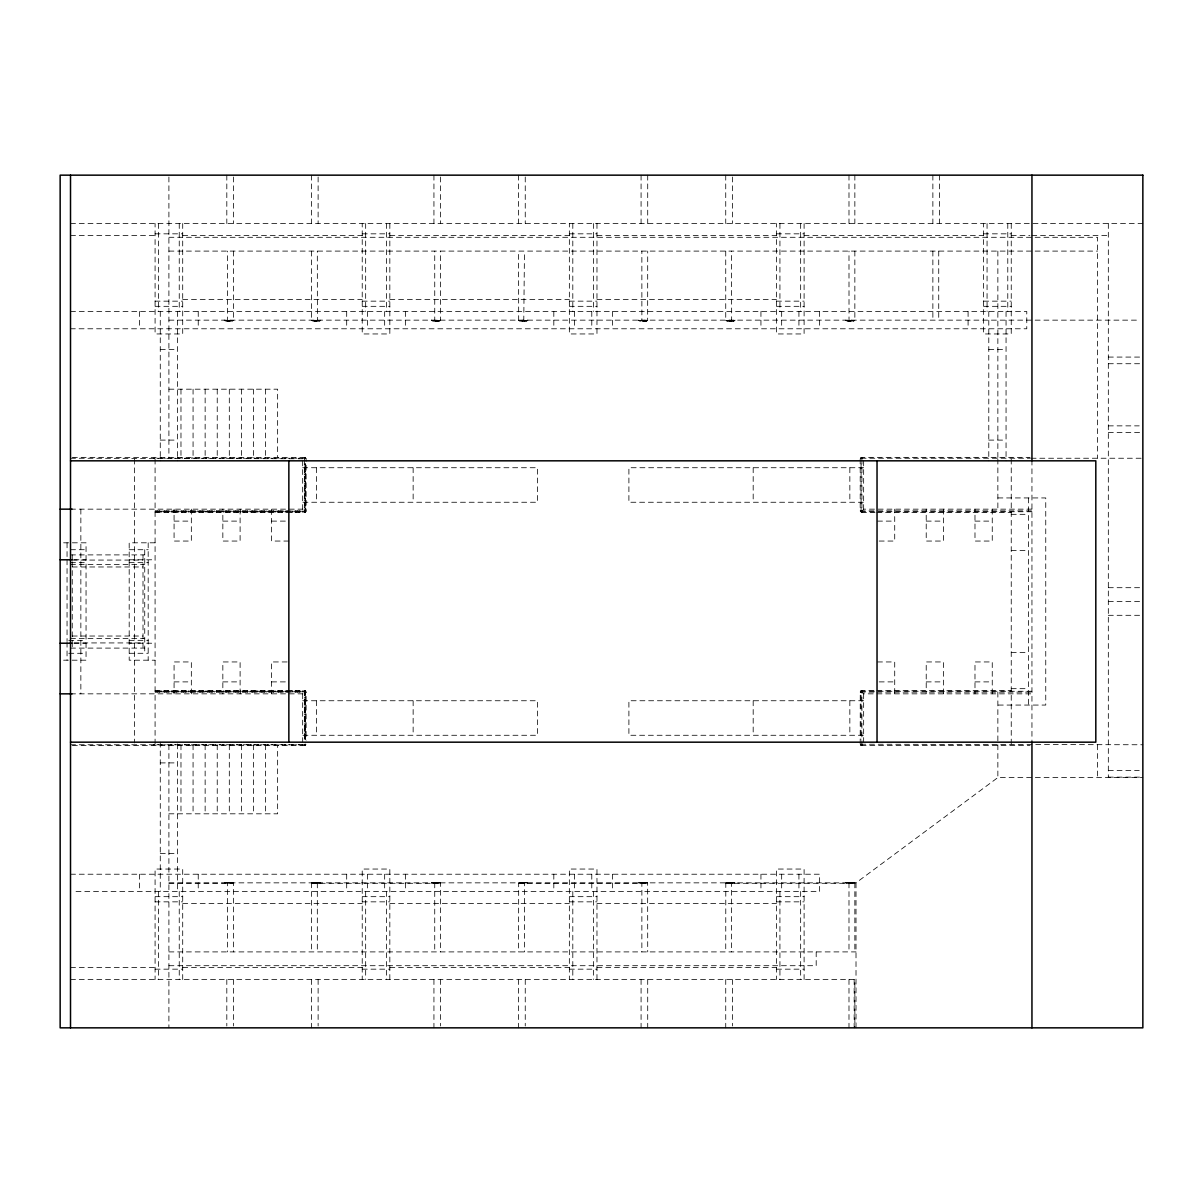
<?xml version="1.0" encoding="UTF-8"?>
<svg xmlns="http://www.w3.org/2000/svg" width="1203" height="1203" viewBox="0 0 1203 1203"><rect width="100%" height="100%" fill="white"/><g stroke="black" fill="none" stroke-linecap="round" stroke-linejoin="round"><path stroke-width="0.75" stroke-dasharray="5 3.75" d="M305.261 510.884L304.389 511.741M305.607 510.884L304.389 512.102M155.082 512.598L304.84 512.553L306.118 510.884L306.118 459.095M860.205 743.905L860.265 691.68L861.919 690.402L874.987 690.402M860.431 692.116L861.919 690.447L861.919 743.905M860.701 692.116L861.919 690.898M861.062 692.116L861.919 691.259M304.509 458.659L304.84 457.426L306.058 458.644M155.082 690.402L304.84 690.447L304.389 692.116L306.118 692.116L306.118 740.206M860.265 510.884L861.483 512.553L861.919 510.884L860.205 510.884L860.205 459.095M305.577 744.221L304.389 745.123M305.833 744.296L304.78 745.349M72.375 745.634L304.389 745.634L306.058 744.356M860.265 458.644L861.919 457.366L1030.084 457.366M860.476 458.704L861.919 457.606M860.746 458.779L861.919 457.877M304.615 458.704L305.261 457.606M305.261 690.627L304.389 692.116L305.893 691.259L304.84 690.447M860.265 744.356L861.062 745.394L861.709 744.296M304.705 458.779L305.607 457.877M70.511 693.845L302.675 693.845L305.607 690.898M1031.948 509.155L863.649 509.155L861.092 512.328L861.919 510.884L860.31 511.305M860.701 745.123L861.604 744.221M168.901 882.852L856.01 882.852L997.858 777.559L1142.85 777.559M228.044 320.569L227.006 321.006L231.277 320.569M227.608 321.006L229.788 321.006L227.908 321.006M228.946 320.569L227.547 320.569L227.593 251.096M227.322 320.569L229.547 320.569M229.111 321.006L229.984 320.148M230.014 321.006L231.051 320.569M231.653 320.569L228.51 321.006M231.517 321.006L232.555 320.569L229.953 320.569M232.119 321.006L233.156 320.569L231.818 321.006M314.224 321.006L315.276 320.569L313.036 320.569L314.013 321.006M313.637 320.569L315.878 320.569L314.524 321.006M316.78 320.569L315.727 321.006L318.885 320.569L317.532 321.006M315.667 320.569L317.381 320.569L317.321 251.096M317.231 321.006L318.284 320.569L316.329 321.006M319.787 320.569L318.735 321.006L320.013 320.569M320.389 320.569L319.336 321.006L320.615 320.569M435.486 320.569L434.433 321.006L435.712 320.569M436.087 320.569L435.035 321.006L436.313 320.569M435.636 321.006L437.832 321.006L432.945 320.569L433.922 321.006M435.937 321.006L437.125 320.148M436.539 321.006L437.591 320.569L435.275 320.569L436.629 321.006M438.118 320.569L435.877 320.569L437.892 320.569M438.493 320.569L437.441 321.006L438.719 320.569M439.095 320.569L438.042 321.006L439.321 320.569M439.396 320.569L438.644 321.006L439.922 320.569M438.945 321.006L439.997 320.569M440.298 320.569L431.441 320.569M522.102 320.569L519.576 320.569L520.538 321.006M522.703 320.569L521.666 321.006L524.734 320.569M522.568 321.006L523.606 320.569M523.17 321.006L524.207 320.569M523.771 321.006L524.463 251.096M525.109 320.569L524.072 321.006L525.335 320.569M525.711 320.569L524.673 321.006L526.538 320.569M525.576 321.006L526.613 320.569M526.177 321.006L527.215 320.569M527.515 320.569L518.673 320.569L518.598 251.096M305.893 458.238L304.389 458.238M642.011 320.569L640.071 320.569M644.417 320.569L643.364 321.006L644.643 320.569M645.019 320.569L643.966 321.006L645.846 320.569L641.274 320.569M645.47 321.006L646.522 320.569M647.425 320.569L646.372 321.006L647.65 320.569L647.71 251.096M727.003 320.569L729.544 320.569M728.883 321.006L727.83 320.569L730.146 320.569M731.95 320.569L728.507 320.569M729.995 321.006L731.048 320.569L729.033 320.569M730.597 321.006L731.65 320.569L731.589 251.096M730.311 320.569L732.552 320.569M731.89 321.006L730.838 320.569L733.153 320.569L731.499 321.006M734.056 320.569L733.003 321.006L734.281 320.569M734.657 320.569L733.604 321.006L734.883 320.569M849.438 320.569L848.401 321.006L850.897 321.006M849.243 320.569L850.942 320.569L848.115 320.569L849.739 320.569M849.303 321.006L850.341 320.569M851.844 320.569L850.807 321.006L852.07 320.569M852.461 320.569L849.002 321.006M852.762 320.569L850.822 320.569L852.686 320.569M852.31 321.006L853.363 320.569M853.965 320.569L852.912 321.006L854.19 320.569M854.265 320.569L853.513 321.006L854.792 320.569M854.566 320.569L845.935 320.569M224.525 882.852L225.578 882.431L224.299 882.852M225.442 882.852L226.48 882.431M229.412 882.431L230.45 882.852L226.044 882.852L227.984 882.431L226.946 882.852M229.487 882.431L227.608 882.431M228.946 882.852L227.908 882.431L231.051 882.852L229.713 882.431M227.322 882.852L230.39 882.431L229.126 882.852M231.352 882.852L229.111 882.431M312.81 882.431L311.757 882.852L313.712 882.431L312.66 882.852M313.261 882.852L317.021 882.431M314.163 882.852L317.622 882.431L314.539 882.852M316.269 882.852L317.983 882.852M431.666 882.852L440.298 882.852M431.967 882.852L433.02 882.431L431.742 882.852M433.922 882.431L432.869 882.852L435.11 882.852M434.524 882.431L433.471 882.852L435.125 882.431M434.133 882.431L436.027 882.431M437.516 882.852L434.433 882.431L438.118 882.852M435.877 882.852L437.892 882.852M435.937 882.431L437.832 882.431L434.448 882.852L437.531 882.431L435.035 882.431L435.787 882.852M526.779 882.431L518.899 882.852L520.237 882.431M520.538 882.431L519.501 882.852L520.839 882.431M521.14 882.431L520.102 882.852L523.846 882.431M520.704 882.852L522.944 882.431M521.004 882.852L523.23 882.852M521.606 882.852L522.643 882.431L521.38 882.852M522.508 882.852L524.508 882.852L524.463 951.904M524.147 882.431L522.568 882.431L526.012 882.852L523.771 882.431M524.012 882.852L525.049 882.431M860.431 744.762L861.919 744.762M638.793 882.852L639.846 882.431M640.447 882.431L639.394 882.852L645.846 882.852L643.68 882.852M640.297 882.852L642.312 882.852M640.898 882.852L645.319 882.852M641.8 882.852L643.816 882.852L641.274 882.852M642.402 882.852L644.417 882.852L643.064 882.431M643.906 882.852L644.958 882.431M726.026 882.852L727.078 882.431M726.928 882.852L727.98 882.431L726.101 882.852M727.529 882.852L730.988 882.431L727.905 882.852M728.432 882.852L729.484 882.431M729.033 882.852L731.048 882.852L728.507 882.852M729.635 882.852L730.386 882.431L729.198 883.288M729.093 882.431L732.777 882.852M845.935 882.852L854.792 882.852M846.235 882.852L847.273 882.431L846.01 882.852M846.837 882.852L847.874 882.431L846.611 882.852M848.777 882.431L847.739 882.852L852.686 882.852M848.341 882.852L849.378 882.431M848.942 882.852L850.867 882.852M849.243 882.852L850.28 882.431L848.401 882.431L850.897 882.431L848.701 882.431M850.446 882.852L853.288 882.852M851.799 882.431L850.747 882.852L852.1 882.431M227.307 321.006L228.57 320.569M233.457 251.096L233.457 320.569L224.299 320.569M315.126 321.006L316.404 320.569M318.133 321.006L319.412 320.569M435.11 320.569L433.772 320.569M439.245 321.006L440.524 320.569L440.584 251.096M522.328 320.569L520.403 320.569M525.876 321.006L527.14 320.569M526.478 321.006L527.741 320.569M642.161 321.006L643.44 320.569M645.169 321.006L646.447 320.569M645.77 321.006L647.049 320.569M728.492 321.006L730.988 321.006L729.935 320.569M729.093 321.006L730.371 320.569M730.296 321.006L731.574 320.569M730.898 321.006L732.176 320.569M732.401 321.006L733.68 320.569M850.205 321.006L851.468 320.569M853.589 320.569L851.047 320.569M224.901 882.852L226.179 882.431M225.517 882.852L226.781 882.431M229.788 882.431L227.307 882.431M229.728 882.852L230.69 882.431M313.036 882.852L316.178 882.852M316.945 882.852L317.923 882.431L316.028 882.431M431.441 882.852L432.418 882.431M432.343 882.852L433.621 882.431M435.05 882.852L436.328 882.431M519.636 882.431L518.673 882.852L518.598 951.904M520.779 882.852L523.004 882.852M523.245 882.431L522.072 883.288M638.567 882.852L646.673 882.431M638.868 882.852L640.146 882.431M640.673 882.852L642.913 882.852M643.154 882.431L641.876 882.852L641.861 951.904M727.304 882.852L729.544 882.852M730.311 882.852L732.552 882.852M730.913 882.852L733.379 882.852L732.401 882.431M845.709 882.852L846.671 882.431M847.213 882.852L848.476 882.431M848.416 882.852L850.641 882.852M861.919 458.238L860.431 458.238M304.389 744.762L305.893 744.762M304.389 745.574L304.509 744.341M70.511 223.487L1142.85 223.487M155.082 233.833L182.706 233.833M362.223 233.833L389.832 233.833M569.35 233.833L596.974 233.833M776.491 233.833L804.1 233.833M983.618 233.833L1011.242 233.833M70.511 235.562L155.082 235.562M182.706 235.562L362.223 235.562M389.832 235.562L569.35 235.562M596.974 235.562L776.491 235.562M804.1 235.562L983.618 235.562M1011.242 235.562L1029.903 235.562M1031.768 235.562L1108.324 235.562M168.901 237.292L1097.542 237.292L1097.542 458.238M168.901 251.096L1097.542 251.096M182.706 299.427L362.223 299.427M389.832 299.427L569.35 299.427M596.974 299.427L776.491 299.427M155.082 301.156L182.706 301.156M362.223 301.156L389.832 301.156M569.35 301.156L596.974 301.156M776.491 301.156L804.1 301.156M983.618 301.156L1011.242 301.156M155.082 306.329L182.706 306.329M362.223 306.329L389.832 306.329M569.35 306.329L596.974 306.329M776.491 306.329L804.1 306.329M983.618 306.329L1011.242 306.329M70.511 311.517L1026.776 311.517L1026.776 328.78L70.511 328.78M168.901 320.148L1139.136 320.148M233.457 320.569L224.134 320.148M311.472 251.096L311.472 320.569L320.795 320.148M440.584 320.569L431.26 320.148M518.598 320.569L527.922 320.148M647.71 320.569L638.402 320.148M725.74 251.096L725.74 320.569L735.063 320.148M311.532 320.569L319.637 321.006M646.673 321.006L638.567 320.569M733.905 321.006L726.026 320.569M160.27 349.487L177.533 349.487M988.791 349.487L1006.054 349.487M1108.324 357.08L1142.85 357.08M1108.324 363.727L1142.85 363.727M168.901 389.186L277.637 389.186L277.637 458.238M1108.324 425.862L1139.211 425.862M1108.324 432.509L1142.85 432.509M160.27 440.103L177.533 440.103M988.791 440.103L1006.054 440.103M72.375 457.366L304.84 457.426M160.27 457.802L161.984 458.238M177.533 457.802L179.247 458.238M180.976 457.802L182.706 458.238M193.066 457.802L191.337 458.238M205.142 457.802L206.871 458.238M217.232 457.802L215.502 458.238M229.307 457.802L231.036 458.238M241.397 457.802L239.668 458.238M253.472 457.802L255.201 458.238M265.562 457.802L263.833 458.238M277.637 457.802L279.367 458.238M70.511 458.238L305.577 458.779M861.062 458.238L1030.219 458.238M1031.091 458.238L1142.85 458.238M305.261 463.411L305.261 465.14M304.389 464.268L305.682 464.268M304.389 465.997L305.261 465.997M305.261 466.869L305.261 468.584M302.675 467.726L537.425 467.726L537.425 502.252L302.675 502.252M863.649 467.726L628.898 467.726L628.898 502.252L863.649 502.252M304.389 469.456L305.261 469.456M305.261 470.313L305.261 472.042M304.389 471.185L305.682 471.185M304.389 472.899L305.261 472.899M305.261 473.771L305.261 475.501M304.389 474.629L305.682 474.629M304.389 476.358L305.261 476.358M305.261 477.215L305.261 478.944M304.389 478.087L305.682 478.087M304.389 479.817L305.261 479.817M305.261 480.674L305.261 482.403M304.389 481.531L305.682 481.531M304.389 483.26L305.261 483.26M305.261 484.117L305.261 485.847M304.389 484.989L305.682 484.989M304.389 486.719L305.261 486.719M305.261 487.576L305.261 489.305M304.389 488.433L305.682 488.433M304.389 490.162L305.261 490.162M305.261 491.035L305.261 492.749M304.389 491.892L305.682 491.892M304.389 493.621L305.261 493.621M305.261 494.478L305.261 496.207M304.389 495.35L305.682 495.35M304.389 497.065L305.261 497.065M305.261 497.937L305.261 499.666M997.858 497.937L1045.753 497.937L1045.753 705.063L997.858 705.063M304.389 498.794L305.682 498.794M304.389 500.523L305.261 500.523M305.261 501.38L305.261 503.11M304.389 503.982L305.261 503.982M305.261 504.839L305.261 506.568M304.389 505.696L305.682 505.696M304.389 507.425L305.261 507.425M305.261 508.298L305.261 510.012M70.511 509.155L302.675 509.155L305.607 512.102M304.389 509.155L305.682 509.155M155.082 510.884L306.118 510.884M860.205 510.884L1031.948 510.884M155.082 511.741L305.261 511.741L305.261 462.553M1031.948 511.741L861.062 511.741L860.701 510.884M174.074 512.177L175.803 511.741M191.337 512.177L193.066 511.741M291.442 512.177L293.171 511.741M861.483 512.553L874.987 512.598M876.852 512.598L1011.242 512.598M1011.242 514.328L1028.49 514.328M174.074 521.11L191.337 521.11M222.841 521.11L240.104 521.11M271.592 521.11L287.126 521.11M877.468 521.11L894.716 521.11M926.22 521.11L943.483 521.11M974.986 521.11L992.249 521.11M288.855 541.049L271.592 541.049L271.592 509.155M879.182 541.049L894.716 541.049L894.716 509.155M63.609 542.809L86.045 542.809L86.045 660.191L63.609 660.191M155.082 542.809L129.187 542.809L129.187 660.191L155.082 660.191M70.511 549.711L86.045 549.711M129.187 549.711L148.18 549.711M1011.242 550.583L1028.49 550.583M70.511 554.899L144.736 554.899M73.954 559.786L86.045 559.786M129.187 559.786L155.082 559.786M72.24 560.072L143.007 560.072M70.511 562.658L86.045 562.658M129.187 562.658L148.18 562.658M70.511 564.387L144.736 564.387M72.24 566.974L143.007 566.974M1108.324 587.696L1142.85 587.696M1108.324 601.5L1142.85 601.5M1108.324 615.304L1142.85 615.304M72.24 636.026L143.007 636.026M70.511 638.613L144.736 638.613M68.782 640.342L86.045 640.342M129.187 640.342L148.18 640.342M74.09 642.928L143.007 642.928M73.954 643.214L86.045 643.214M129.187 643.214L155.082 643.214M70.511 648.101L144.736 648.101M1011.242 652.417L1028.49 652.417M68.782 653.289L86.045 653.289M129.187 653.289L148.18 653.289M287.126 661.951L271.592 661.951L271.592 693.845M877.468 661.951L894.716 661.951L894.716 693.845M174.074 681.89L191.337 681.89M222.841 681.89L240.104 681.89M271.592 681.89L288.855 681.89M879.182 681.89L894.716 681.89M926.22 681.89L943.483 681.89M974.986 681.89L992.249 681.89M1011.242 688.672L1028.49 688.672M876.852 690.402L1011.242 690.402M174.074 690.823L175.803 691.259M191.337 690.823L193.066 691.259M291.442 690.823L293.171 691.259M155.082 691.259L305.261 691.259L305.607 692.116M1031.948 691.259L861.062 691.259L861.062 739.228M155.082 692.116L306.118 692.116M860.205 692.116L874.987 692.116M876.822 692.116L1031.948 692.116M305.261 692.988L305.261 694.702M304.389 693.845L305.682 693.845M860.701 690.898L863.649 693.845L1031.948 693.845M304.389 695.575L305.261 695.575M305.261 696.432L305.261 698.161M304.389 697.304L305.682 697.304M304.389 699.018L305.261 699.018M305.261 699.89L305.261 701.62M302.675 700.747L537.425 700.747L537.425 735.274L302.675 735.274M863.649 700.747L628.898 700.747L628.898 735.274L863.649 735.274M304.389 702.477L305.261 702.477M305.261 703.334L305.261 705.063M304.389 704.206L305.682 704.206M304.389 705.935L305.261 705.935M305.261 706.793L305.261 708.522M304.389 707.65L305.682 707.65M304.389 709.379L305.261 709.379M305.261 710.251L305.261 711.965M304.389 711.108L305.682 711.108M304.389 712.838L305.261 712.838M305.261 713.695L305.261 715.424M304.389 714.567L305.682 714.567M304.389 716.281L305.261 716.281M305.261 717.153L305.261 718.883M304.389 718.011L305.682 718.011M304.389 719.74L305.261 719.74M305.261 720.597L305.261 722.326M304.389 721.469L305.682 721.469M304.389 723.183L305.261 723.183M305.261 724.056L305.261 725.785M304.389 724.913L305.682 724.913M304.389 726.642L305.261 726.642M305.261 727.499L305.261 729.229M304.389 728.371L305.682 728.371M304.389 730.101L305.261 730.101M305.261 730.958L305.261 732.687M304.389 731.815L305.682 731.815M304.389 733.544L305.261 733.544M305.261 734.416L305.261 736.131M304.389 737.003L305.261 737.003M305.261 737.86L305.261 739.589M304.389 738.732L305.682 738.732M70.511 744.762L305.261 744.762M860.746 744.221L1142.85 744.762M160.27 745.198L161.984 744.762M177.533 745.198L179.247 744.762M180.976 745.198L182.706 744.762M193.066 745.198L191.337 744.762M205.142 745.198L206.871 744.762M217.232 745.198L215.502 744.762M229.307 745.198L231.036 744.762M241.397 745.198L239.668 744.762M253.472 745.198L255.201 744.762M265.562 745.198L263.833 744.762M277.637 745.198L279.367 744.762M861.062 745.394L1030.084 745.634M160.27 762.897L177.533 762.897M1108.324 770.491L1139.211 770.491M1108.324 777.138L1142.85 777.138M168.901 813.814L277.637 813.814L277.637 744.762M160.27 853.513L177.533 853.513M70.511 874.22L819.634 874.22L819.634 891.483L72.375 891.483M225.277 882.431L233.156 882.852M734.883 882.852L725.8 882.852L725.74 951.904M168.901 883.288L233.457 883.288M311.472 883.288L440.584 883.288M518.598 883.288L647.71 883.288M725.74 883.288L854.852 883.288M155.082 896.671L182.706 896.671M362.223 896.671L389.832 896.671M569.35 896.671L596.974 896.671M776.491 896.671L804.1 896.671M155.082 901.844L182.706 901.844M362.223 901.844L389.832 901.844M569.35 901.844L596.974 901.844M776.491 901.844L804.1 901.844M182.706 903.573L362.223 903.573M389.832 903.573L569.35 903.573M596.974 903.573L776.491 903.573M168.901 951.904L856.01 951.904M168.901 965.708L816.19 965.708L816.19 951.904M70.511 967.438L155.082 967.438M182.706 967.438L362.223 967.438M389.832 967.438L569.35 967.438M596.974 967.438L776.491 967.438M155.082 969.167L182.706 969.167M362.223 969.167L389.832 969.167M569.35 969.167L596.974 969.167M776.491 969.167L804.1 969.167M70.511 979.513L854.852 979.513L854.852 1027.843M861.919 511.741L861.062 510.884M861.919 512.102L861.062 511.741L861.062 463.772M304.389 457.606L305.833 458.704M304.389 457.877L305.261 458.238M861.919 745.123L861.062 744.762M861.919 745.574L861.814 744.341L861.919 745.634M304.389 690.898L305.261 691.259L305.261 742.928M304.389 691.259L305.261 692.116M306.058 511.32L304.389 510.884L304.84 512.553M860.265 691.68L861.919 692.116L861.483 690.447M304.78 690.672L305.893 692.116M850.28 321.006L849.017 320.569L848.987 251.096M847.514 320.569L848.777 321.006M846.912 320.569L848.175 321.006L847.138 320.569M845.709 320.569L847.574 321.006L846.536 320.569M727.68 321.006L726.401 320.569L727.379 321.006M725.8 320.569L727.078 321.006M643.079 320.569L644.357 321.006L643.304 320.569M640.673 320.569L642.913 320.569L640.297 320.569M638.868 320.569L640.748 321.006L639.695 320.569M523.786 320.569L525.049 321.006L522.072 320.148M521.982 320.569L523.245 321.006M521.38 320.569L522.643 321.006M520.779 320.569L522.042 321.006L521.004 320.569M520.237 321.006L518.974 320.569L519.937 321.006M436.027 321.006L434.749 320.569L434.734 251.096M434.148 320.569L435.426 321.006L434.373 320.569M433.621 321.006L432.343 320.569L433.321 321.006M431.742 320.569L433.02 321.006M315.442 320.569L316.72 321.006M314.239 320.569L315.517 321.006L314.464 320.569M312.434 320.569L313.712 321.006M229.126 320.569L230.39 321.006L229.352 320.569M226.72 320.569L227.984 321.006L226.946 320.569M225.818 320.569L227.382 321.006L226.344 320.569M225.217 320.569L226.48 321.006L225.442 320.569M853.889 882.852L852.611 882.431L853.664 882.852M733.304 882.431L734.582 882.852L733.905 882.431M732.702 882.431L733.98 882.852L733.003 882.431M732.176 882.852L730.898 882.431L731.95 882.852M730.296 882.431L731.574 882.852L731.589 951.904M647.049 882.852L645.77 882.431L646.823 882.852M645.169 882.431L646.447 882.852M643.665 882.431L644.943 882.852M527.741 882.852L526.478 882.431L527.515 882.852M525.876 882.431L527.14 882.852M525.275 882.431L526.538 882.852M524.433 882.852L523.17 882.431L523.906 882.852M439.245 882.431L440.524 882.852L440.584 951.904M438.644 882.431L439.922 882.852M439.321 882.852L437.441 882.431L438.493 882.852M319.336 882.431L320.615 882.852M320.013 882.852L318.735 882.431L319.487 882.852M319.412 882.852L318.133 882.431L319.186 882.852M318.81 882.852L317.532 882.431L318.584 882.852M316.93 882.431L318.209 882.852M232.781 882.852L231.517 882.431L232.555 882.852M232.179 882.852L230.916 882.431L231.953 882.852M230.314 882.431L231.577 882.852M227.006 882.431L227.968 882.852M850.145 320.569L851.198 321.006M849.544 320.569L851.378 320.148M848.641 320.569L849.679 321.006M729.334 320.569L730.386 321.006L729.198 320.148M728.432 320.569L729.484 321.006M726.928 320.569L727.98 321.006M644.958 321.006L644.252 320.148M644.658 321.006L641.8 320.569M642.703 320.569L643.755 321.006L641.876 320.569L641.861 251.096M641.199 320.569L642.252 321.006M638.793 320.569L639.846 321.006M316.569 320.569L317.021 321.006M315.066 320.569L316.118 321.006L314.93 320.148M313.562 320.569L314.615 321.006M312.058 320.569L312.509 321.006M228.45 320.569L229.487 321.006M227.848 320.569L228.886 321.006M224.826 320.569L225.277 321.006M860.431 691.259L861.919 692.116L861.062 690.627M305.893 511.741L304.389 510.884L305.261 512.373M853.814 882.431L854.265 882.852M851.709 882.431L852.762 882.852M732.853 882.852L730.597 882.431M729.394 882.431L730.447 882.852M647.425 882.852L646.372 882.431L647.65 882.852L647.71 951.904M525.576 882.431L526.613 882.852M524.072 882.431L525.109 882.852M438.945 882.431L439.997 882.852M438.343 882.431L439.396 882.852M320.389 882.852L311.532 882.852L311.472 951.904M319.036 882.431L320.088 882.852M316.479 882.852L314.93 883.288M232.856 882.852L232.119 882.431L233.382 882.852L233.457 951.904M229.547 882.852L227.547 882.852L227.593 951.904M860.701 457.877L861.604 458.779M304.705 744.221L305.607 745.123M861.062 457.606L861.709 458.704M304.615 744.296L305.261 745.394M861.483 457.426L861.814 458.659L861.919 457.366M1108.324 223.487L1108.324 777.559M1097.542 744.762L1097.542 777.559M1031.948 460.042L1031.948 742.958M1028.49 497.937L1028.49 705.063M1011.242 223.487L1011.242 333.953L983.618 333.953L983.618 223.487M1011.242 459.095L1011.242 743.905M1007.783 223.487L1007.783 311.517M1006.054 311.517L1006.054 460.824M997.858 251.096L997.858 458.238M997.858 459.095L997.858 510.884M997.858 692.116L997.858 743.905M997.858 744.762L997.858 777.559M992.249 509.155L992.249 541.049L974.986 541.049L974.986 509.155M992.249 693.845L992.249 661.951L974.986 661.951L974.986 693.845M988.791 311.517L988.791 460.824M987.061 223.487L987.061 311.517M968.084 311.517L968.084 328.78M943.483 509.155L943.483 541.049L926.22 541.049L926.22 509.155M943.483 693.845L943.483 661.951L926.22 661.951L926.22 693.845M939.513 175.157L939.513 223.487M938.731 251.096L938.731 320.148M932.866 175.157L932.866 223.487M932.866 251.096L932.866 320.148M863.649 460.824L863.649 509.155M863.649 693.845L863.649 742.176M861.919 459.095L861.919 512.598M856.01 882.852L856.01 1027.843M854.852 175.157L854.852 223.487M854.852 251.096L854.852 320.569L845.529 320.148M854.852 882.852L854.852 951.904M854.16 979.513L854.16 1027.843M849.844 467.726L849.844 502.252M849.844 700.747L849.844 735.274M848.987 175.157L848.987 223.487M848.987 882.852L848.987 951.904M848.987 979.513L848.987 1027.843M819.634 311.517L819.634 328.78M804.1 223.487L804.1 333.953L776.491 333.953L776.491 223.487M804.1 979.513L804.1 869.047L776.491 869.047L776.491 979.513M800.657 223.487L800.657 311.517M800.657 891.483L800.657 979.513M798.927 311.517L798.927 328.78M798.927 874.22L798.927 891.483M781.664 311.517L781.664 328.78M781.664 874.22L781.664 891.483M779.935 223.487L779.935 311.517M779.935 891.483L779.935 979.513M760.943 311.517L760.943 328.78M760.943 874.22L760.943 891.483M753.183 467.726L753.183 502.252M753.183 700.747L753.183 735.274M732.386 177.006L732.386 223.487M732.386 979.513L732.386 1025.994M725.74 175.157L725.74 223.487M725.74 979.513L725.74 1027.843M647.71 175.157L647.71 223.487M647.71 979.513L647.71 1027.843M641.079 175.157L641.079 223.487M641.079 979.513L641.079 1027.843M612.507 311.517L612.507 328.78M612.507 874.22L612.507 891.483M596.974 223.487L596.974 333.953L569.35 333.953L569.35 223.487M596.974 979.513L596.974 869.047L569.35 869.047L569.35 979.513M593.515 223.487L593.515 311.517M593.515 891.483L593.515 979.513M591.786 311.517L591.786 328.78M591.786 874.22L591.786 891.483M574.523 311.517L574.523 328.78M574.523 874.22L574.523 891.483M572.808 223.487L572.808 311.517M572.808 891.483L572.808 979.513M553.816 311.517L553.816 328.78M553.816 874.22L553.816 891.483M525.245 177.006L525.245 223.487M525.245 979.513L525.245 1025.994M518.598 175.157L518.598 223.487M518.598 979.513L518.598 1027.843M440.584 177.006L440.584 223.487M440.584 979.513L440.584 1025.994M434.734 882.852L434.734 951.904M433.937 175.157L433.937 223.487M433.937 979.513L433.937 1027.843M413.14 467.726L413.14 502.252M413.14 700.747L413.14 735.274M405.366 311.517L405.366 328.78M405.366 874.22L405.366 891.483M389.832 223.487L389.832 333.953L362.223 333.953L362.223 223.487M389.832 979.513L389.832 869.047L362.223 869.047L362.223 979.513M386.389 223.487L386.389 311.517M386.389 891.483L386.389 979.513M384.659 311.517L384.659 328.78M384.659 874.22L384.659 891.483M367.396 311.517L367.396 328.78M367.396 874.22L367.396 891.483M365.667 223.487L365.667 311.517M365.667 891.483L365.667 979.513M346.69 311.517L346.69 328.78M346.69 874.22L346.69 891.483M318.118 177.006L318.118 223.487M318.118 979.513L318.118 1025.994M317.321 882.852L317.321 951.904M316.479 467.726L316.479 502.252M316.479 700.747L316.479 735.274M311.472 175.157L311.472 223.487M311.472 979.513L311.472 1027.843M304.389 457.366L304.389 458.644M304.389 459.095L304.389 512.598M304.389 690.402L304.389 740.446M304.389 744.356L304.389 745.634M303.532 458.238L301.803 458.238M303.532 511.741L301.803 511.741M303.532 691.259L301.803 691.259M303.532 744.762L301.803 744.762M302.675 460.824L302.675 509.155M302.675 510.884L302.675 512.177M302.675 690.823L302.675 692.116M302.675 693.845L302.675 742.176M300.945 510.884L300.945 511.741M300.945 691.259L300.945 692.116M300.073 458.238L298.359 458.238M300.073 511.741L298.359 511.741M300.073 691.259L298.359 691.259M300.073 744.762L298.359 744.762M299.216 510.884L299.216 512.177M299.216 690.823L299.216 692.116M297.487 510.884L297.487 511.741M297.487 691.259L297.487 692.116M296.63 458.238L294.9 458.238M296.63 511.741L294.9 511.741M296.63 691.259L294.9 691.259M296.63 744.762L294.9 744.762M295.758 510.884L295.758 512.177M295.758 690.823L295.758 692.116M294.043 510.884L294.043 511.741M294.043 691.259L294.043 692.116M293.171 458.238L291.442 458.238M293.171 744.762L291.442 744.762M292.314 510.884L292.314 512.177M292.314 690.823L292.314 692.116M289.728 458.238L287.998 458.238M289.728 744.762L287.998 744.762M287.126 510.884L287.126 511.741M287.126 691.259L287.126 692.116M286.269 458.238L284.54 458.238M286.269 511.741L284.54 511.741M286.269 691.259L284.54 691.259M286.269 744.762L284.54 744.762M285.412 510.884L285.412 512.177M285.412 690.823L285.412 692.116M283.682 510.884L283.682 511.741M283.682 691.259L283.682 692.116M282.81 458.238L281.096 458.238M282.81 511.741L281.096 511.741M282.81 691.259L281.096 691.259M282.81 744.762L281.096 744.762M281.953 510.884L281.953 512.177M281.953 690.823L281.953 692.116M280.224 510.884L280.224 511.741M280.224 691.259L280.224 692.116M279.367 511.741L277.637 511.741M279.367 691.259L277.637 691.259M278.51 510.884L278.51 512.177M278.51 690.823L278.51 692.116M276.78 510.884L276.78 511.741M276.78 691.259L276.78 692.116M275.908 458.238L274.194 458.238M275.908 511.741L274.194 511.741M275.908 691.259L274.194 691.259M275.908 744.762L274.194 744.762M275.051 510.884L275.051 512.177M275.051 690.823L275.051 692.116M273.322 510.884L273.322 511.741M273.322 691.259L273.322 692.116M272.464 458.238L270.735 458.238M272.464 511.741L270.735 511.741M272.464 691.259L270.735 691.259M272.464 744.762L270.735 744.762M269.878 510.884L269.878 511.741M269.878 691.259L269.878 692.116M269.006 458.238L267.277 458.238M269.006 511.741L267.277 511.741M269.006 691.259L267.277 691.259M269.006 744.762L267.277 744.762M268.149 510.884L268.149 512.177M268.149 690.823L268.149 692.116M266.419 510.884L266.419 511.741M266.419 691.259L266.419 692.116M265.562 389.186L265.562 458.238M265.562 511.741L263.833 511.741M265.562 691.259L263.833 691.259M265.562 744.762L265.562 813.814M264.69 510.884L264.69 512.177M264.69 690.823L264.69 692.116M262.961 510.884L262.961 511.741M262.961 691.259L262.961 692.116M262.104 458.238L260.374 458.238M262.104 511.741L260.374 511.741M262.104 691.259L260.374 691.259M262.104 744.762L260.374 744.762M261.246 510.884L261.246 512.177M261.246 690.823L261.246 692.116M259.517 510.884L259.517 511.741M259.517 691.259L259.517 692.116M258.645 458.238L256.931 458.238M258.645 511.741L256.931 511.741M258.645 691.259L256.931 691.259M258.645 744.762L256.931 744.762M257.788 510.884L257.788 512.177M257.788 690.823L257.788 692.116M256.059 510.884L256.059 511.741M256.059 691.259L256.059 692.116M255.201 511.741L253.472 511.741M255.201 691.259L253.472 691.259M254.344 510.884L254.344 512.177M254.344 690.823L254.344 692.116M253.472 389.186L253.472 458.238M253.472 744.762L253.472 813.814M252.615 510.884L252.615 511.741M252.615 691.259L252.615 692.116M251.743 458.238L250.029 458.238M251.743 511.741L250.029 511.741M251.743 691.259L250.029 691.259M251.743 744.762L250.029 744.762M250.886 510.884L250.886 512.177M250.886 690.823L250.886 692.116M249.156 510.884L249.156 511.741M249.156 691.259L249.156 692.116M248.299 458.238L246.57 458.238M248.299 511.741L246.57 511.741M248.299 691.259L246.57 691.259M248.299 744.762L246.57 744.762M247.427 510.884L247.427 512.177M247.427 690.823L247.427 692.116M245.713 510.884L245.713 511.741M245.713 691.259L245.713 692.116M244.841 458.238L243.111 458.238M244.841 511.741L243.111 511.741M244.841 691.259L243.111 691.259M244.841 744.762L243.111 744.762M243.983 510.884L243.983 512.177M243.983 690.823L243.983 692.116M242.254 510.884L242.254 511.741M242.254 691.259L242.254 692.116M241.397 389.186L241.397 458.238M241.397 511.741L239.668 511.741M241.397 691.259L239.668 691.259M241.397 744.762L241.397 813.814M240.525 510.884L240.525 512.177M240.525 690.823L240.525 692.116M240.104 509.155L240.104 541.049L222.841 541.049L222.841 509.155M240.104 693.845L240.104 661.951L222.841 661.951L222.841 693.845M238.796 510.884L238.796 511.741M238.796 691.259L238.796 692.116M237.938 458.238L236.209 458.238M237.938 511.741L236.209 511.741M237.938 691.259L236.209 691.259M237.938 744.762L236.209 744.762M237.081 510.884L237.081 512.177M237.081 690.823L237.081 692.116M235.352 510.884L235.352 511.741M235.352 691.259L235.352 692.116M234.48 458.238L232.765 458.238M234.48 511.741L232.765 511.741M234.48 691.259L232.765 691.259M234.48 744.762L232.765 744.762M233.623 510.884L233.623 512.177M233.623 690.823L233.623 692.116M233.457 177.006L233.457 223.487M233.457 979.513L233.457 1025.994M231.893 510.884L231.893 511.741M231.893 691.259L231.893 692.116M231.036 511.741L229.307 511.741M231.036 691.259L229.307 691.259M230.164 510.884L230.164 512.177M230.164 690.823L230.164 692.116M229.307 389.186L229.307 458.238M229.307 744.762L229.307 813.814M228.45 510.884L228.45 511.741M228.45 691.259L228.45 692.116M227.578 458.238L225.863 458.238M227.578 511.741L225.863 511.741M227.578 691.259L225.863 691.259M227.578 744.762L225.863 744.762M226.811 175.157L226.811 223.487M226.811 979.513L226.811 1025.994M226.72 510.884L226.72 512.177M226.72 690.823L226.72 692.116M224.991 510.884L224.991 511.741M224.991 691.259L224.991 692.116M224.134 458.238L222.405 458.238M224.134 511.741L222.405 511.741M224.134 691.259L222.405 691.259M224.134 744.762L222.405 744.762M223.262 510.884L223.262 512.177M223.262 690.823L223.262 692.116M221.547 510.884L221.547 511.741M221.547 691.259L221.547 692.116M220.675 458.238L218.946 458.238M220.675 511.741L218.946 511.741M220.675 691.259L218.946 691.259M220.675 744.762L218.946 744.762M219.818 510.884L219.818 512.177M219.818 690.823L219.818 692.116M218.089 510.884L218.089 511.741M218.089 691.259L218.089 692.116M217.232 389.186L217.232 458.238M217.232 511.741L215.502 511.741M217.232 691.259L215.502 691.259M217.232 744.762L217.232 813.814M216.36 510.884L216.36 512.177M216.36 690.823L216.36 692.116M214.63 510.884L214.63 511.741M214.63 691.259L214.63 692.116M213.773 458.238L212.044 458.238M213.773 511.741L212.044 511.741M213.773 691.259L212.044 691.259M213.773 744.762L212.044 744.762M212.916 510.884L212.916 512.177M212.916 690.823L212.916 692.116M211.187 510.884L211.187 511.741M211.187 691.259L211.187 692.116M210.314 458.238L208.6 458.238M210.314 511.741L208.6 511.741M210.314 691.259L208.6 691.259M210.314 744.762L208.6 744.762M209.457 510.884L209.457 512.177M209.457 690.823L209.457 692.116M207.728 510.884L207.728 511.741M207.728 691.259L207.728 692.116M206.871 511.741L205.142 511.741M206.871 691.259L205.142 691.259M205.999 510.884L205.999 512.177M205.999 690.823L205.999 692.116M205.142 389.186L205.142 458.238M205.142 744.762L205.142 813.814M204.284 510.884L204.284 511.741M204.284 691.259L204.284 692.116M203.412 458.238L201.698 458.238M203.412 511.741L201.698 511.741M203.412 691.259L201.698 691.259M203.412 744.762L201.698 744.762M202.555 510.884L202.555 512.177M202.555 690.823L202.555 692.116M200.826 510.884L200.826 511.741M200.826 691.259L200.826 692.116M199.969 458.238L198.239 458.238M199.969 511.741L198.239 511.741M199.969 691.259L198.239 691.259M199.969 744.762L198.239 744.762M199.096 510.884L199.096 512.177M199.096 690.823L199.096 692.116M198.239 311.517L198.239 328.78M198.239 874.22L198.239 891.483M197.382 510.884L197.382 511.741M197.382 691.259L197.382 692.116M196.51 458.238L194.781 458.238M196.51 511.741L194.781 511.741M196.51 691.259L194.781 691.259M196.51 744.762L194.781 744.762M195.653 510.884L195.653 512.177M195.653 690.823L195.653 692.116M193.924 510.884L193.924 511.741M193.924 691.259L193.924 692.116M193.066 389.186L193.066 458.238M193.066 744.762L193.066 813.814M192.194 510.884L192.194 512.177M192.194 690.823L192.194 692.116M191.337 509.155L191.337 541.049L174.074 541.049L174.074 509.155M191.337 693.845L191.337 661.951L174.074 661.951L174.074 693.845M190.465 510.884L190.465 511.741M190.465 691.259L190.465 692.116M189.608 458.238L187.879 458.238M189.608 511.741L187.879 511.741M189.608 691.259L187.879 691.259M189.608 744.762L187.879 744.762M188.751 510.884L188.751 512.177M188.751 690.823L188.751 692.116M187.021 510.884L187.021 511.741M187.021 691.259L187.021 692.116M186.149 458.238L184.435 458.238M186.149 511.741L184.435 511.741M186.149 691.259L184.435 691.259M186.149 744.762L184.435 744.762M185.292 510.884L185.292 512.177M185.292 690.823L185.292 692.116M183.563 510.884L183.563 511.741M183.563 691.259L183.563 692.116M182.706 223.487L182.706 333.953L155.082 333.953L155.082 223.487M182.706 511.741L180.976 511.741M182.706 691.259L180.976 691.259M182.706 979.513L182.706 869.047L155.082 869.047L155.082 979.513M181.833 510.884L181.833 512.177M181.833 690.823L181.833 692.116M180.976 389.186L180.976 458.238M180.976 744.762L180.976 813.814M180.119 510.884L180.119 511.741M180.119 691.259L180.119 692.116M179.247 223.487L179.247 311.517M179.247 511.741L177.533 511.741M179.247 691.259L177.533 691.259M179.247 891.483L179.247 979.513M178.39 510.884L178.39 512.177M178.39 690.823L178.39 692.116M177.533 311.517L177.533 460.824M177.533 743.905L177.533 891.483M176.661 510.884L176.661 511.741M176.661 691.259L176.661 692.116M175.803 458.238L174.074 458.238M175.803 744.762L174.074 744.762M174.931 510.884L174.931 512.177M174.931 690.823L174.931 692.116M173.217 510.884L173.217 511.741M173.217 691.259L173.217 692.116M172.345 458.238L170.615 458.238M172.345 511.741L170.615 511.741M172.345 691.259L170.615 691.259M172.345 744.762L170.615 744.762M171.488 510.884L171.488 512.177M171.488 690.823L171.488 692.116M169.758 510.884L169.758 511.741M169.758 691.259L169.758 692.116M168.901 177.006L168.901 458.238M168.901 511.741L167.172 511.741M168.901 691.259L167.172 691.259M168.901 744.762L168.901 1027.843M168.029 510.884L168.029 512.177M168.029 690.823L168.029 692.116M166.3 510.884L166.3 511.741M166.3 691.259L166.3 692.116M165.443 458.238L163.713 458.238M165.443 511.741L163.713 511.741M165.443 691.259L163.713 691.259M165.443 744.762L163.713 744.762M164.585 510.884L164.585 512.177M164.585 690.823L164.585 692.116M162.856 510.884L162.856 511.741M162.856 691.259L162.856 692.116M161.984 511.741L160.27 511.741M161.984 691.259L160.27 691.259M161.127 510.884L161.127 512.177M161.127 690.823L161.127 692.116M160.27 311.517L160.27 460.824M160.27 742.176L160.27 891.483M159.397 510.884L159.397 511.741M159.397 691.259L159.397 692.116M158.54 223.487L158.54 311.517M158.54 458.238L156.811 458.238M158.54 511.741L156.811 511.741M158.54 691.259L156.811 691.259M158.54 744.762L156.811 744.762M158.54 891.483L158.54 979.513M157.668 510.884L157.668 512.177M157.668 690.823L157.668 692.116M155.954 510.884L155.954 511.741M155.954 691.259L155.954 692.116M155.082 458.238L153.352 458.238M155.082 459.095L155.082 743.905M155.082 744.762L153.352 744.762M148.18 542.809L148.18 660.191M144.736 549.711L144.736 653.289M143.007 554.899L143.007 648.101M139.548 311.517L139.548 328.78M139.548 874.22L139.548 891.483M134.375 459.095L134.375 742.943M80.857 509.155L80.857 693.845M72.24 554.899L72.24 561.23M72.24 561.801L72.24 641.199M72.24 641.77L72.24 648.101M67.052 542.809L67.052 558.087M67.052 559.786L67.052 641.364M67.052 642.191L67.052 660.191"/><path stroke-width="1.5" d="M70.511 460.824L1095.813 460.824L1095.813 742.176L70.511 742.176M60.15 509.155L72.24 509.155M60.15 559.786L72.24 559.786M60.15 643.214L72.24 643.214M60.15 693.845L72.24 693.845M1031.948 175.157L1031.948 460.824M1031.948 742.176L1031.948 1027.843M877.032 460.824L877.032 742.176M288.855 460.824L288.855 742.176M70.511 175.157L70.511 1027.843M1142.85 175.157L60.15 175.157L60.15 1027.843L1142.85 1027.843L1142.85 175.157"/></g></svg>
